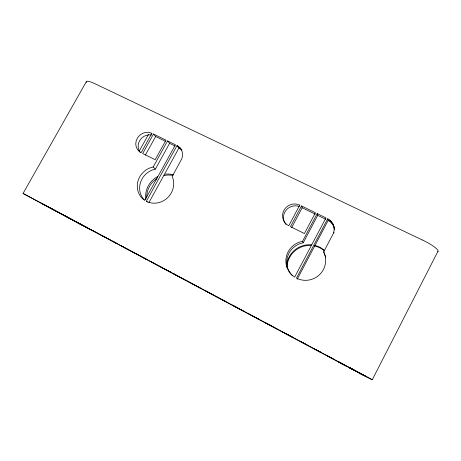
<?xml version="1.0" encoding="UTF-8"?>
<svg xmlns="http://www.w3.org/2000/svg" width="461" height="461" viewBox="0 0 461 461"><rect width="100%" height="100%" fill="white"/><g stroke="black" fill="none" stroke-linecap="round" stroke-linejoin="round"><path stroke-width="0.69" d="M323.68 251.896L323.991 252.547A19.95 19.593 -23.2 0 1 319.306 274.912A19.95 19.593 -23.2 0 1 296.435 278.156L327.725 218.75C333.568 221.436 335.971 229.215 332.686 234.735L323.68 251.896L324.463 253.913A19.737 19.391 -22.9 0 1 325.195 255.809M361.055 374.032L372.269 379.772L437.881 251.447M297.207 279.239L328.157 220.467L327.725 218.75M302.508 241.357L317.174 213.599L325.962 217.892L294.648 277.119A19.95 19.593 -23.2 0 1 286.258 257.117A19.95 19.593 -23.2 0 1 301.788 241.489L302.508 241.357L303.211 242.826L302.497 242.959A19.737 19.391 -22.9 0 0 287.641 256.437A19.737 19.391 -22.9 0 0 292.28 275.638M303.211 242.826L317.715 215.362L317.174 213.599M301.494 205.923L290.488 226.656L304.421 233.554L315.422 212.746L301.494 205.923L302.197 207.761L315.353 214.209M291.64 227.659L302.197 207.761M148.961 202.512L178.977 147.929L177.036 145.561L146.35 201.319L147.261 202.045M153.179 166.997L167.562 140.933L175.451 144.794L144.754 200.385A18.861 17.616 -46.3 0 1 137.764 181.922A18.861 17.616 -46.3 0 1 152.516 167.136L153.179 166.997L155.363 169.147L169.59 143.342L167.562 140.933M139.193 151.196L148.586 134.26M153.473 134.036L142.685 153.519L155.201 159.713L165.989 140.167L153.473 134.036L155.634 136.502L165.551 141.366M145.301 155.167L155.634 136.502M83.314 225.827L23.05 193.459L86.403 81.551M155.363 169.147L154.706 169.285A18.671 17.455 -46.3 0 0 140.634 182.072A18.671 17.455 -46.3 0 0 144.23 199.867M23.05 193.459L360.375 373.41M422.334 239.997L95.686 84.069A18.423 3.054 31 0 0 86.432 82.404M317.715 215.362L325.789 219.315M169.59 143.342L175.001 145.993M314.373 348.914L321.369 352.63M171.112 272.48L151.496 261.998L154.239 263.45M351.017 368.518L349.922 367.941L351.063 368.558M88.933 228.835L90.829 229.837L77.131 222.536M88.904 228.817L87.901 228.287M170.841 272.336L168.426 271.056M350.383 368.137L349.294 367.561L350.055 367.976M124.107 247.373L120.857 245.65L133.367 252.363M113.694 241.864L116.76 243.489L102.388 235.784M143.653 257.849L147.145 259.699L133.333 252.288M177.485 275.845L173.434 273.701L186.377 280.64M196.253 285.906L200.086 287.935L187.183 281.014M208.821 292.568L205.796 290.966L215.103 295.956M222.738 300.03L225.936 301.725L216.647 296.74M236.879 307.533L232.361 305.142L244.255 311.521M271.005 325.737L265.859 323.011L277.205 329.096M341.082 363.159L344.811 365.135L338.167 361.574L340.696 362.957M351.057 368.443L352.602 369.313M350.441 368.114L352.411 369.261M345.733 365.861L338.109 361.77L364.801 375.836L362.721 374.712M351.426 368.737L348.625 367.152L350.446 368.183M360.911 373.957L358.733 372.799M45.282 205.318L41.225 203.163L42.533 203.871M64.108 215.408L67.427 217.171L66.309 216.561M70.838 218.958L67.882 217.39L68.724 217.846M85.199 226.656L87.555 227.901L68.943 217.967M94.344 231.491L90.569 229.492L105.655 237.582M360.012 373.197L360.928 373.687M45.576 205.537L347.156 366.599M354.659 370.356L359.787 373.128M56.605 211.409L58.559 212.452M79.096 223.401L79.597 223.666M85.464 226.985L87.475 228.057M253.521 316.465L259.474 319.617L247.615 313.255M284.829 333.165L293.38 337.706L282.069 331.638M305.643 344.217L300.33 341.399L308.495 345.779M332.583 358.589L326.958 355.61L333.603 359.171M352.515 369.215L355.869 371.105M356.192 371.301L366.875 376.891L364.104 375.398M360.312 373.456L362.87 374.816L360.882 373.779M350.521 368.178L351.138 368.512M350.907 368.431L352.192 369.077M361.81 374.228L372.246 379.76M351.714 368.869L354.232 370.166M359.799 373.203L363.965 375.312M313.226 348.262L321.346 352.613M352.452 369.307L355.12 370.644M358.243 372.373L360.416 373.485M52.064 208.937L66.015 216.405M76.376 221.908L77.413 222.467M354.221 370.252L354.538 370.419M53.251 209.617L43.196 204.229M350.239 368.028L350.665 368.304M177.036 145.561L179.721 147.474L181.841 150.125M178.977 147.929L181.634 149.825M328.157 220.467C331.58 222.185 334.144 225.619 334.461 229.474M178.004 146.102L179.934 148.465M179.721 147.474C182.66 150.453 183.357 155.167 181.709 158.97L172.178 176.459L172.443 177.064A18.861 17.616 -46.3 0 1 167.383 197.93A18.861 17.616 -46.3 0 1 146.35 201.319M329.811 220.053L330.22 221.753M331.574 221.753L331.96 223.435M333.781 232.096L334.029 233.145M334.19 228.454L334.432 229.532M332.923 223.781L333.297 225.441M333.81 226.046L334.179 227.688M422.351 239.956A18.676 3.625 25.7 0 1 437.789 251.862M140.144 152.297A11.058 10.211 -43.2 0 1 139.983 140.127A11.058 10.211 -43.2 0 1 151.49 134.958M146.713 197.112A21.367 20.071 -46.3 0 1 156.919 178.58M163.96 175.566A21.367 20.071 -46.3 0 1 172.518 175.382M145.895 199.452A21.471 20.157 -46.3 0 1 157.812 176.488M165.119 174.195A21.471 20.157 -46.3 0 1 173.636 174.903M286.978 267.541A22.537 22.18 -21.2 0 1 310.754 245.448M314.235 245.88A22.537 22.18 -21.2 0 1 324.567 251.02M285.918 224.438A11.692 11.312 -25.8 0 1 285.221 223.476M284.91 222.974A11.692 11.312 -25.8 0 1 286.344 209.905A11.692 11.312 -25.8 0 1 299.356 206.505M325.483 256.789A19.737 19.391 -22.9 0 1 325.72 257.78M286.725 264.649A22.652 22.289 -21.4 0 1 311.636 244.849M315.105 245.465A22.652 22.289 -21.4 0 1 324.342 250.363M299.736 205.128L288.782 225.757A11.819 11.427 -25.9 0 1 283.907 210.366A11.819 11.427 -25.9 0 1 299.736 205.128M151.894 133.321L141.152 152.706A11.168 10.303 -43.2 0 1 137.217 138.45A11.168 10.303 -43.2 0 1 151.894 133.321"/></g></svg>
